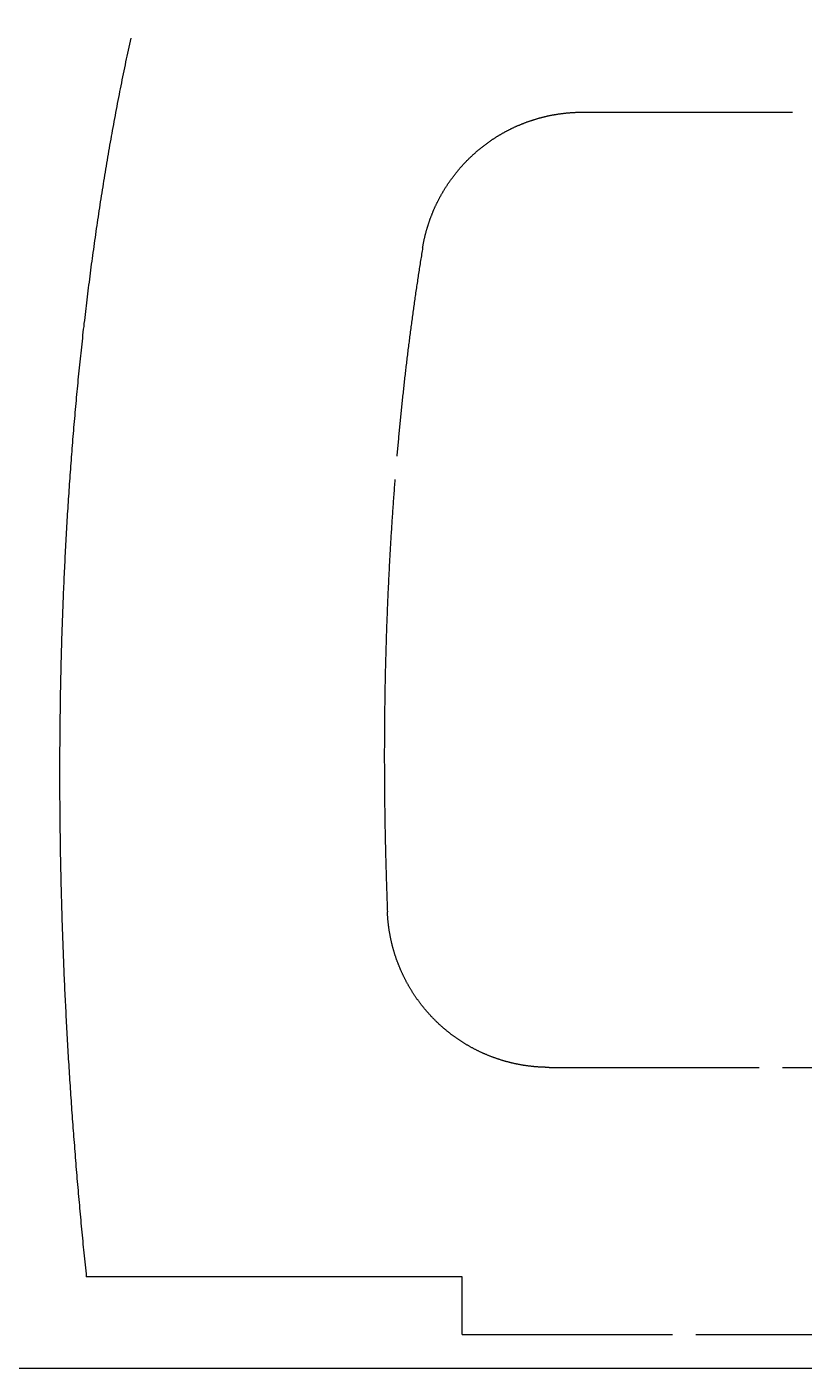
# Model space of a CAD drawing. Extents: x -537 to 363, y 432 to 791.
# Drawn here: x -488.6 to -455.3, y 432.1 to 489.5 of the extents above; entities that cross this region are included whole.
import ezdxf

# ---------------------------------------------------------------- set-up
doc = ezdxf.new("R2010")
doc.units = 0
doc.layers.get('0').update_dxf_attribs({"linetype": 'CONTINUOUS'})
doc.layers.add('90X10', color=1, linetype='CONTINUOUS')

msp = doc.modelspace()

# ---------------------------------------------------------------- linework, layer by layer
for p, q in [((-464.784, 485.89), (-455.784, 485.89)), ((-466.207, 444.971), (-457.207, 444.971)), ((-456.207, 444.971), (-418.924, 444.971)), ((-469.932, 436.002), (-486.043, 436.002)), ((-469.932, 433.526), (-469.932, 436.002)), ((-469.932, 433.526), (-460.932, 433.526)), ((-459.932, 433.526), (-415.198, 433.526))]:
    msp.add_line(p, q)
for points in [[(-484.141, 489.059, 0), (-484.168, 488.933, 0), (-484.196, 488.806, 0), (-484.224, 488.679, 0), (-484.251, 488.552, 0), (-484.278, 488.425, 0), (-484.305, 488.297, 0), (-484.332, 488.17, 0), (-484.358, 488.043, 0), (-484.385, 487.916, 0), (-484.411, 487.789, 0), (-484.437, 487.661, 0), (-484.463, 487.534, 0), (-484.489, 487.407, 0), (-484.515, 487.28, 0), (-484.54, 487.152, 0), (-484.566, 487.025, 0), (-484.591, 486.897, 0), (-484.616, 486.77, 0), (-484.641, 486.643, 0), (-484.666, 486.515, 0), (-484.691, 486.388, 0), (-484.715, 486.26, 0), (-484.74, 486.133, 0), (-484.764, 486.005, 0), (-484.788, 485.877, 0), (-484.812, 485.75, 0), (-484.836, 485.622, 0), (-484.859, 485.495, 0), (-484.883, 485.367, 0), (-484.906, 485.239, 0), (-484.929, 485.112, 0), (-484.952, 484.984, 0), (-484.975, 484.857, 0), (-484.998, 484.729, 0), (-485.02, 484.601, 0), (-485.043, 484.474, 0), (-485.065, 484.346, 0), (-485.087, 484.218, 0), (-485.109, 484.091, 0), (-485.131, 483.963, 0), (-485.153, 483.835, 0), (-485.175, 483.708, 0), (-485.196, 483.58, 0), (-485.218, 483.452, 0), (-485.239, 483.325, 0), (-485.26, 483.197, 0), (-485.281, 483.069, 0), (-485.301, 482.942, 0), (-485.322, 482.814, 0), (-485.342, 482.686, 0), (-485.363, 482.559, 0), (-485.383, 482.431, 0), (-485.403, 482.304, 0), (-485.423, 482.176, 0), (-485.443, 482.049, 0), (-485.463, 481.921, 0), (-485.482, 481.793, 0), (-485.501, 481.666, 0), (-485.521, 481.538, 0), (-485.54, 481.411, 0), (-485.559, 481.284, 0), (-485.578, 481.156, 0), (-485.596, 481.029, 0), (-485.615, 480.901, 0), (-485.633, 480.774, 0), (-485.652, 480.647, 0), (-485.67, 480.519, 0), (-485.688, 480.392, 0), (-485.706, 480.265, 0), (-485.724, 480.137, 0), (-485.741, 480.01, 0), (-485.759, 479.883, 0), (-485.776, 479.756, 0), (-485.794, 479.629, 0), (-485.811, 479.502, 0), (-485.828, 479.375, 0), (-485.845, 479.248, 0), (-485.861, 479.121, 0), (-485.878, 478.994, 0), (-485.895, 478.867, 0), (-485.911, 478.74, 0), (-485.927, 478.613, 0), (-485.943, 478.487, 0), (-485.959, 478.36, 0), (-485.975, 478.233, 0), (-485.991, 478.106, 0), (-486.007, 477.98, 0), (-486.022, 477.853, 0), (-486.038, 477.727, 0), (-486.053, 477.6, 0), (-486.068, 477.474, 0), (-486.083, 477.348, 0), (-486.098, 477.221, 0), (-486.113, 477.095, 0), (-486.127, 476.968, 0), (-486.142, 476.841, 0), (-486.156, 476.715, 0), (-486.171, 476.588, 0), (-486.185, 476.461, 0), (-486.199, 476.335, 0), (-486.213, 476.208, 0), (-486.227, 476.081, 0), (-486.241, 475.954, 0), (-486.255, 475.827, 0), (-486.268, 475.7, 0), (-486.282, 475.573, 0), (-486.295, 475.446, 0), (-486.309, 475.319, 0), (-486.322, 475.192, 0), (-486.335, 475.065, 0), (-486.348, 474.937, 0), (-486.361, 474.81, 0), (-486.373, 474.683, 0), (-486.386, 474.555, 0), (-486.399, 474.428, 0), (-486.411, 474.301, 0), (-486.423, 474.173, 0), (-486.436, 474.046, 0), (-486.448, 473.918, 0), (-486.46, 473.791, 0), (-486.472, 473.663, 0), (-486.484, 473.535, 0), (-486.495, 473.408, 0), (-486.507, 473.28, 0), (-486.518, 473.152, 0), (-486.53, 473.025, 0), (-486.541, 472.897, 0), (-486.552, 472.769, 0), (-486.563, 472.641, 0), (-486.574, 472.513, 0), (-486.585, 472.385, 0), (-486.596, 472.257, 0), (-486.607, 472.129, 0), (-486.617, 472.001, 0), (-486.628, 471.873, 0), (-486.638, 471.745, 0), (-486.648, 471.617, 0), (-486.658, 471.489, 0), (-486.668, 471.361, 0), (-486.678, 471.233, 0), (-486.688, 471.105, 0), (-486.698, 470.977, 0), (-486.708, 470.848, 0), (-486.717, 470.72, 0), (-486.726, 470.592, 0), (-486.736, 470.464, 0), (-486.745, 470.335, 0), (-486.754, 470.207, 0), (-486.763, 470.079, 0), (-486.772, 469.95, 0), (-486.781, 469.822, 0), (-486.79, 469.694, 0), (-486.798, 469.565, 0), (-486.807, 469.437, 0), (-486.815, 469.308, 0), (-486.824, 469.18, 0), (-486.832, 469.051, 0), (-486.84, 468.923, 0), (-486.848, 468.794, 0), (-486.856, 468.666, 0), (-486.864, 468.537, 0), (-486.872, 468.409, 0), (-486.879, 468.28, 0), (-486.887, 468.152, 0), (-486.894, 468.023, 0), (-486.902, 467.894, 0), (-486.909, 467.766, 0), (-486.916, 467.637, 0), (-486.923, 467.509, 0), (-486.93, 467.38, 0), (-486.937, 467.251, 0), (-486.944, 467.123, 0), (-486.95, 466.994, 0), (-486.957, 466.865, 0), (-486.963, 466.737, 0), (-486.97, 466.608, 0), (-486.976, 466.479, 0), (-486.982, 466.351, 0), (-486.988, 466.222, 0), (-486.994, 466.093, 0), (-487, 465.965, 0), (-487.006, 465.836, 0), (-487.012, 465.707, 0), (-487.017, 465.578, 0), (-487.023, 465.45, 0), (-487.028, 465.321, 0), (-487.034, 465.192, 0), (-487.039, 465.064, 0), (-487.044, 464.935, 0), (-487.049, 464.806, 0), (-487.054, 464.678, 0), (-487.059, 464.549, 0), (-487.064, 464.42, 0), (-487.068, 464.291, 0), (-487.073, 464.163, 0), (-487.077, 464.034, 0), (-487.082, 463.905, 0), (-487.086, 463.777, 0), (-487.09, 463.648, 0), (-487.095, 463.519, 0), (-487.099, 463.391, 0), (-487.103, 463.262, 0), (-487.106, 463.133, 0), (-487.11, 463.005, 0), (-487.114, 462.876, 0), (-487.117, 462.748, 0), (-487.121, 462.619, 0), (-487.124, 462.49, 0), (-487.128, 462.362, 0), (-487.131, 462.233, 0), (-487.134, 462.105, 0), (-487.137, 461.976, 0), (-487.14, 461.848, 0), (-487.143, 461.719, 0), (-487.145, 461.59, 0), (-487.148, 461.462, 0), (-487.151, 461.334, 0), (-487.153, 461.205, 0), (-487.156, 461.077, 0), (-487.158, 460.948, 0), (-487.16, 460.82, 0), (-487.162, 460.691, 0), (-487.164, 460.563, 0), (-487.166, 460.435, 0), (-487.168, 460.306, 0), (-487.17, 460.178, 0), (-487.172, 460.05, 0), (-487.173, 459.921, 0), (-487.175, 459.793, 0), (-487.176, 459.665, 0), (-487.178, 459.537, 0), (-487.179, 459.408, 0), (-487.18, 459.28, 0), (-487.181, 459.152, 0), (-487.182, 459.024, 0), (-487.183, 458.896, 0), (-487.184, 458.768, 0), (-487.185, 458.64, 0), (-487.185, 458.512, 0), (-487.186, 458.384, 0), (-487.186, 458.256, 0), (-487.187, 458.128, 0), (-487.187, 458, 0), (-487.187, 457.872, 0), (-487.188, 457.744, 0), (-487.188, 457.616, 0), (-487.188, 457.489, 0), (-487.188, 457.361, 0), (-487.187, 457.233, 0), (-487.187, 457.105, 0), (-487.187, 456.978, 0), (-487.186, 456.85, 0), (-487.186, 456.722, 0), (-487.185, 456.595, 0), (-487.185, 456.467, 0), (-487.184, 456.34, 0), (-487.183, 456.212, 0), (-487.182, 456.085, 0), (-487.181, 455.958, 0), (-487.18, 455.83, 0), (-487.179, 455.703, 0), (-487.177, 455.575, 0), (-487.176, 455.448, 0), (-487.175, 455.32, 0), (-487.173, 455.193, 0), (-487.172, 455.065, 0), (-487.17, 454.938, 0), (-487.168, 454.81, 0), (-487.166, 454.682, 0), (-487.164, 454.555, 0), (-487.162, 454.427, 0), (-487.16, 454.299, 0), (-487.158, 454.172, 0), (-487.156, 454.044, 0), (-487.154, 453.916, 0), (-487.151, 453.789, 0), (-487.149, 453.661, 0), (-487.146, 453.533, 0), (-487.143, 453.405, 0), (-487.141, 453.278, 0), (-487.138, 453.15, 0), (-487.135, 453.022, 0), (-487.132, 452.894, 0), (-487.129, 452.766, 0), (-487.126, 452.638, 0), (-487.123, 452.51, 0), (-487.119, 452.383, 0), (-487.116, 452.255, 0), (-487.112, 452.127, 0), (-487.109, 451.999, 0), (-487.105, 451.871, 0), (-487.101, 451.743, 0), (-487.098, 451.615, 0), (-487.094, 451.487, 0), (-487.09, 451.359, 0), (-487.086, 451.231, 0), (-487.082, 451.103, 0), (-487.078, 450.975, 0), (-487.073, 450.847, 0), (-487.069, 450.719, 0), (-487.064, 450.591, 0), (-487.06, 450.462, 0), (-487.055, 450.334, 0), (-487.051, 450.206, 0), (-487.046, 450.078, 0), (-487.041, 449.95, 0), (-487.036, 449.822, 0), (-487.031, 449.694, 0), (-487.026, 449.566, 0), (-487.021, 449.438, 0), (-487.016, 449.309, 0), (-487.01, 449.181, 0), (-487.005, 449.053, 0), (-486.999, 448.925, 0), (-486.994, 448.797, 0), (-486.988, 448.669, 0), (-486.983, 448.54, 0), (-486.977, 448.412, 0), (-486.971, 448.284, 0), (-486.965, 448.156, 0), (-486.959, 448.028, 0), (-486.953, 447.899, 0), (-486.947, 447.771, 0), (-486.94, 447.643, 0), (-486.934, 447.515, 0), (-486.927, 447.387, 0), (-486.921, 447.258, 0), (-486.914, 447.13, 0), (-486.908, 447.002, 0), (-486.901, 446.874, 0), (-486.894, 446.745, 0), (-486.887, 446.617, 0), (-486.88, 446.489, 0), (-486.873, 446.361, 0), (-486.866, 446.233, 0), (-486.859, 446.104, 0), (-486.851, 445.976, 0), (-486.844, 445.848, 0), (-486.837, 445.72, 0), (-486.829, 445.591, 0), (-486.821, 445.463, 0), (-486.814, 445.335, 0), (-486.806, 445.207, 0), (-486.798, 445.079, 0), (-486.79, 444.95, 0), (-486.782, 444.822, 0), (-486.774, 444.694, 0), (-486.766, 444.566, 0), (-486.758, 444.438, 0), (-486.749, 444.309, 0), (-486.741, 444.181, 0), (-486.732, 444.053, 0), (-486.724, 443.925, 0), (-486.715, 443.797, 0), (-486.706, 443.669, 0), (-486.698, 443.54, 0), (-486.689, 443.412, 0), (-486.68, 443.284, 0), (-486.671, 443.156, 0), (-486.662, 443.028, 0), (-486.653, 442.9, 0), (-486.643, 442.772, 0), (-486.634, 442.644, 0), (-486.625, 442.515, 0), (-486.615, 442.387, 0), (-486.605, 442.259, 0), (-486.596, 442.131, 0), (-486.586, 442.003, 0), (-486.576, 441.875, 0), (-486.566, 441.747, 0), (-486.556, 441.619, 0), (-486.546, 441.491, 0), (-486.536, 441.363, 0), (-486.526, 441.235, 0), (-486.516, 441.107, 0), (-486.506, 440.979, 0), (-486.495, 440.851, 0), (-486.485, 440.723, 0), (-486.474, 440.595, 0), (-486.463, 440.468, 0), (-486.453, 440.34, 0), (-486.442, 440.212, 0), (-486.431, 440.084, 0), (-486.42, 439.956, 0), (-486.409, 439.828, 0), (-486.398, 439.7, 0), (-486.387, 439.573, 0), (-486.375, 439.445, 0), (-486.364, 439.317, 0), (-486.353, 439.189, 0), (-486.341, 439.062, 0), (-486.33, 438.934, 0), (-486.318, 438.806, 0), (-486.306, 438.678, 0), (-486.295, 438.551, 0), (-486.283, 438.423, 0), (-486.271, 438.295, 0), (-486.259, 438.168, 0), (-486.247, 438.04, 0), (-486.234, 437.913, 0), (-486.222, 437.785, 0), (-486.21, 437.658, 0), (-486.198, 437.53, 0), (-486.185, 437.403, 0), (-486.172, 437.275, 0), (-486.16, 437.148, 0), (-486.147, 437.02, 0), (-486.134, 436.893, 0), (-486.122, 436.765, 0), (-486.109, 436.638, 0), (-486.096, 436.511, 0), (-486.083, 436.383, 0), (-486.069, 436.256, 0), (-486.056, 436.129, 0), (-486.043, 436.002, 0)], [(-471.632, 480.081, 0), (-471.628, 480.104, 0), (-471.624, 480.127, 0), (-471.62, 480.151, 0), (-471.616, 480.174, 0), (-471.611, 480.197, 0), (-471.607, 480.22, 0), (-471.603, 480.243, 0), (-471.598, 480.267, 0), (-471.594, 480.29, 0), (-471.589, 480.313, 0), (-471.585, 480.336, 0), (-471.58, 480.359, 0), (-471.575, 480.382, 0), (-471.57, 480.405, 0), (-471.565, 480.428, 0), (-471.56, 480.451, 0), (-471.555, 480.474, 0), (-471.55, 480.497, 0), (-471.544, 480.52, 0), (-471.539, 480.543, 0), (-471.534, 480.566, 0), (-471.528, 480.589, 0), (-471.523, 480.611, 0), (-471.517, 480.634, 0), (-471.511, 480.657, 0), (-471.505, 480.68, 0), (-471.499, 480.703, 0), (-471.493, 480.725, 0), (-471.487, 480.748, 0), (-471.481, 480.771, 0), (-471.475, 480.793, 0), (-471.469, 480.816, 0), (-471.462, 480.839, 0), (-471.456, 480.861, 0), (-471.45, 480.884, 0), (-471.443, 480.906, 0), (-471.436, 480.929, 0), (-471.43, 480.951, 0), (-471.423, 480.974, 0), (-471.416, 480.996, 0), (-471.409, 481.019, 0), (-471.402, 481.041, 0), (-471.395, 481.064, 0), (-471.388, 481.086, 0), (-471.38, 481.108, 0), (-471.373, 481.131, 0), (-471.365, 481.153, 0), (-471.358, 481.175, 0), (-471.35, 481.197, 0), (-471.343, 481.22, 0), (-471.335, 481.242, 0), (-471.327, 481.264, 0), (-471.319, 481.286, 0), (-471.311, 481.308, 0), (-471.303, 481.33, 0), (-471.295, 481.352, 0), (-471.287, 481.374, 0), (-471.279, 481.396, 0), (-471.271, 481.418, 0), (-471.262, 481.44, 0), (-471.254, 481.462, 0), (-471.245, 481.484, 0), (-471.237, 481.506, 0), (-471.228, 481.528, 0), (-471.219, 481.549, 0), (-471.21, 481.571, 0), (-471.201, 481.593, 0), (-471.192, 481.615, 0), (-471.183, 481.636, 0), (-471.174, 481.658, 0), (-471.165, 481.68, 0), (-471.156, 481.701, 0), (-471.146, 481.723, 0), (-471.137, 481.744, 0), (-471.128, 481.766, 0), (-471.118, 481.787, 0), (-471.108, 481.809, 0), (-471.099, 481.83, 0), (-471.089, 481.851, 0), (-471.079, 481.873, 0), (-471.069, 481.894, 0), (-471.059, 481.915, 0), (-471.049, 481.937, 0), (-471.039, 481.958, 0), (-471.029, 481.979, 0), (-471.018, 482, 0), (-471.008, 482.021, 0), (-470.997, 482.042, 0), (-470.987, 482.063, 0), (-470.976, 482.084, 0), (-470.966, 482.105, 0), (-470.955, 482.126, 0), (-470.944, 482.147, 0), (-470.933, 482.168, 0), (-470.922, 482.189, 0), (-470.911, 482.21, 0), (-470.9, 482.23, 0), (-470.889, 482.251, 0), (-470.878, 482.272, 0), (-470.867, 482.292, 0), (-470.855, 482.313, 0), (-470.844, 482.334, 0), (-470.832, 482.354, 0), (-470.821, 482.375, 0), (-470.809, 482.395, 0), (-470.797, 482.415, 0), (-470.785, 482.436, 0), (-470.774, 482.456, 0), (-470.762, 482.477, 0), (-470.75, 482.497, 0), (-470.738, 482.517, 0), (-470.725, 482.537, 0), (-470.713, 482.557, 0), (-470.701, 482.578, 0), (-470.689, 482.598, 0), (-470.676, 482.618, 0), (-470.664, 482.638, 0), (-470.651, 482.658, 0), (-470.638, 482.678, 0), (-470.626, 482.697, 0), (-470.613, 482.717, 0), (-470.6, 482.737, 0), (-470.587, 482.757, 0), (-470.574, 482.776, 0), (-470.561, 482.796, 0), (-470.548, 482.816, 0), (-470.535, 482.835, 0), (-470.522, 482.855, 0), (-470.508, 482.874, 0), (-470.495, 482.894, 0), (-470.482, 482.913, 0), (-470.468, 482.932, 0), (-470.455, 482.951, 0), (-470.441, 482.971, 0), (-470.427, 482.99, 0), (-470.414, 483.009, 0), (-470.4, 483.028, 0), (-470.386, 483.047, 0), (-470.372, 483.066, 0), (-470.358, 483.085, 0), (-470.344, 483.104, 0), (-470.33, 483.123, 0), (-470.316, 483.141, 0), (-470.302, 483.16, 0), (-470.287, 483.179, 0), (-470.273, 483.197, 0), (-470.259, 483.216, 0), (-470.244, 483.234, 0), (-470.23, 483.253, 0), (-470.215, 483.271, 0), (-470.2, 483.29, 0), (-470.186, 483.308, 0), (-470.171, 483.326, 0), (-470.156, 483.344, 0), (-470.141, 483.363, 0), (-470.126, 483.381, 0), (-470.111, 483.399, 0), (-470.096, 483.417, 0), (-470.081, 483.435, 0), (-470.066, 483.453, 0), (-470.05, 483.47, 0), (-470.035, 483.488, 0), (-470.02, 483.506, 0), (-470.004, 483.524, 0), (-469.989, 483.541, 0), (-469.973, 483.559, 0), (-469.957, 483.576, 0), (-469.942, 483.594, 0), (-469.926, 483.611, 0), (-469.91, 483.629, 0), (-469.894, 483.646, 0), (-469.878, 483.663, 0), (-469.862, 483.681, 0), (-469.846, 483.698, 0), (-469.83, 483.715, 0), (-469.814, 483.732, 0), (-469.798, 483.749, 0), (-469.782, 483.766, 0), (-469.765, 483.783, 0), (-469.749, 483.799, 0), (-469.733, 483.816, 0), (-469.716, 483.833, 0), (-469.7, 483.85, 0), (-469.683, 483.866, 0), (-469.666, 483.883, 0), (-469.65, 483.899, 0), (-469.633, 483.916, 0), (-469.616, 483.932, 0), (-469.599, 483.948, 0), (-469.582, 483.965, 0), (-469.565, 483.981, 0), (-469.548, 483.997, 0), (-469.531, 484.013, 0), (-469.514, 484.029, 0), (-469.497, 484.045, 0), (-469.479, 484.061, 0), (-469.462, 484.077, 0), (-469.445, 484.093, 0), (-469.427, 484.109, 0), (-469.41, 484.124, 0), (-469.392, 484.14, 0), (-469.374, 484.155, 0), (-469.357, 484.171, 0), (-469.339, 484.186, 0), (-469.321, 484.202, 0), (-469.303, 484.217, 0), (-469.286, 484.232, 0), (-469.268, 484.248, 0), (-469.25, 484.263, 0), (-469.232, 484.278, 0), (-469.214, 484.293, 0), (-469.195, 484.308, 0), (-469.177, 484.323, 0), (-469.159, 484.338, 0), (-469.141, 484.353, 0), (-469.122, 484.367, 0), (-469.104, 484.382, 0), (-469.085, 484.397, 0), (-469.067, 484.411, 0), (-469.048, 484.426, 0), (-469.03, 484.44, 0), (-469.011, 484.455, 0), (-468.992, 484.469, 0), (-468.974, 484.483, 0), (-468.955, 484.497, 0), (-468.936, 484.512, 0), (-468.917, 484.526, 0), (-468.898, 484.54, 0), (-468.879, 484.554, 0), (-468.86, 484.567, 0), (-468.841, 484.581, 0), (-468.822, 484.595, 0), (-468.802, 484.609, 0), (-468.783, 484.622, 0), (-468.764, 484.636, 0), (-468.745, 484.649, 0), (-468.725, 484.663, 0), (-468.706, 484.676, 0), (-468.686, 484.689, 0), (-468.667, 484.703, 0), (-468.647, 484.716, 0), (-468.628, 484.729, 0), (-468.608, 484.742, 0), (-468.588, 484.755, 0), (-468.569, 484.768, 0), (-468.549, 484.781, 0), (-468.529, 484.793, 0), (-468.509, 484.806, 0), (-468.489, 484.819, 0), (-468.469, 484.831, 0), (-468.449, 484.844, 0), (-468.429, 484.856, 0), (-468.409, 484.868, 0), (-468.389, 484.881, 0), (-468.369, 484.893, 0), (-468.349, 484.905, 0), (-468.329, 484.917, 0), (-468.308, 484.929, 0), (-468.288, 484.941, 0), (-468.268, 484.953, 0), (-468.247, 484.964, 0), (-468.227, 484.976, 0), (-468.207, 484.988, 0), (-468.186, 484.999, 0), (-468.166, 485.011, 0), (-468.145, 485.022, 0), (-468.124, 485.034, 0), (-468.104, 485.045, 0), (-468.083, 485.056, 0), (-468.062, 485.067, 0), (-468.042, 485.078, 0), (-468.021, 485.089, 0), (-468, 485.1, 0), (-467.979, 485.111, 0), (-467.958, 485.122, 0), (-467.937, 485.133, 0), (-467.916, 485.143, 0), (-467.895, 485.154, 0), (-467.874, 485.164, 0), (-467.853, 485.175, 0), (-467.832, 485.185, 0), (-467.811, 485.195, 0), (-467.79, 485.206, 0), (-467.768, 485.216, 0), (-467.747, 485.226, 0), (-467.726, 485.236, 0), (-467.705, 485.246, 0), (-467.683, 485.256, 0), (-467.662, 485.266, 0), (-467.64, 485.275, 0), (-467.619, 485.285, 0), (-467.597, 485.294, 0), (-467.576, 485.304, 0), (-467.554, 485.313, 0), (-467.533, 485.323, 0), (-467.511, 485.332, 0), (-467.489, 485.341, 0), (-467.468, 485.35, 0), (-467.446, 485.359, 0), (-467.424, 485.368, 0), (-467.403, 485.377, 0), (-467.381, 485.386, 0), (-467.359, 485.395, 0), (-467.337, 485.404, 0), (-467.315, 485.412, 0), (-467.293, 485.421, 0), (-467.271, 485.429, 0), (-467.249, 485.438, 0), (-467.227, 485.446, 0), (-467.205, 485.454, 0), (-467.183, 485.462, 0), (-467.161, 485.471, 0), (-467.139, 485.479, 0), (-467.116, 485.487, 0), (-467.094, 485.494, 0), (-467.072, 485.502, 0), (-467.05, 485.51, 0), (-467.027, 485.518, 0), (-467.005, 485.525, 0), (-466.983, 485.533, 0), (-466.96, 485.54, 0), (-466.938, 485.548, 0), (-466.916, 485.555, 0), (-466.893, 485.562, 0), (-466.871, 485.569, 0), (-466.848, 485.576, 0), (-466.826, 485.583, 0), (-466.803, 485.59, 0), (-466.78, 485.597, 0), (-466.758, 485.604, 0), (-466.735, 485.61, 0), (-466.713, 485.617, 0), (-466.69, 485.623, 0), (-466.667, 485.63, 0), (-466.645, 485.636, 0), (-466.622, 485.642, 0), (-466.599, 485.649, 0), (-466.576, 485.655, 0), (-466.554, 485.661, 0), (-466.531, 485.667, 0), (-466.508, 485.673, 0), (-466.485, 485.679, 0), (-466.462, 485.684, 0), (-466.44, 485.69, 0), (-466.417, 485.695, 0), (-466.394, 485.701, 0), (-466.371, 485.706, 0), (-466.348, 485.712, 0), (-466.325, 485.717, 0), (-466.302, 485.722, 0), (-466.279, 485.727, 0), (-466.256, 485.732, 0), (-466.233, 485.737, 0), (-466.21, 485.742, 0), (-466.187, 485.747, 0), (-466.164, 485.752, 0), (-466.141, 485.756, 0), (-466.118, 485.761, 0), (-466.095, 485.765, 0), (-466.072, 485.77, 0), (-466.049, 485.774, 0), (-466.025, 485.778, 0), (-466.002, 485.782, 0), (-465.979, 485.787, 0), (-465.956, 485.791, 0), (-465.933, 485.795, 0), (-465.91, 485.798, 0), (-465.886, 485.802, 0), (-465.863, 485.806, 0), (-465.84, 485.809, 0), (-465.817, 485.813, 0), (-465.793, 485.816, 0), (-465.77, 485.82, 0), (-465.747, 485.823, 0), (-465.723, 485.826, 0), (-465.7, 485.829, 0), (-465.677, 485.833, 0), (-465.653, 485.836, 0), (-465.63, 485.838, 0), (-465.607, 485.841, 0), (-465.583, 485.844, 0), (-465.56, 485.847, 0), (-465.537, 485.849, 0), (-465.513, 485.852, 0), (-465.49, 485.854, 0), (-465.466, 485.857, 0), (-465.443, 485.859, 0), (-465.42, 485.861, 0), (-465.396, 485.863, 0), (-465.373, 485.865, 0), (-465.349, 485.867, 0), (-465.326, 485.869, 0), (-465.302, 485.871, 0), (-465.279, 485.873, 0), (-465.255, 485.874, 0), (-465.232, 485.876, 0), (-465.208, 485.877, 0), (-465.185, 485.879, 0), (-465.161, 485.88, 0), (-465.138, 485.881, 0), (-465.114, 485.882, 0), (-465.091, 485.883, 0), (-465.067, 485.884, 0), (-465.044, 485.885, 0), (-465.02, 485.886, 0), (-464.997, 485.887, 0), (-464.973, 485.888, 0), (-464.949, 485.888, 0), (-464.926, 485.889, 0), (-464.902, 485.889, 0), (-464.879, 485.89, 0), (-464.855, 485.89, 0), (-464.832, 485.89, 0), (-464.808, 485.89, 0), (-464.784, 485.89, 0)], [(-471.632, 480.081, 0), (-471.643, 480.013, 0), (-471.654, 479.944, 0), (-471.665, 479.876, 0), (-471.676, 479.807, 0), (-471.687, 479.739, 0), (-471.699, 479.67, 0), (-471.71, 479.602, 0), (-471.721, 479.533, 0), (-471.731, 479.464, 0), (-471.742, 479.396, 0), (-471.753, 479.327, 0), (-471.764, 479.258, 0), (-471.775, 479.19, 0), (-471.785, 479.121, 0), (-471.796, 479.052, 0), (-471.807, 478.983, 0), (-471.817, 478.914, 0), (-471.828, 478.845, 0), (-471.838, 478.776, 0), (-471.849, 478.707, 0), (-471.859, 478.638, 0), (-471.87, 478.569, 0), (-471.88, 478.5, 0), (-471.89, 478.431, 0), (-471.901, 478.361, 0), (-471.911, 478.292, 0), (-471.921, 478.223, 0), (-471.931, 478.154, 0), (-471.941, 478.084, 0), (-471.951, 478.015, 0), (-471.961, 477.945, 0), (-471.971, 477.876, 0), (-471.981, 477.806, 0), (-471.991, 477.737, 0), (-472.001, 477.667, 0), (-472.011, 477.598, 0), (-472.021, 477.528, 0), (-472.03, 477.459, 0), (-472.04, 477.389, 0), (-472.05, 477.319, 0), (-472.059, 477.249, 0), (-472.069, 477.18, 0), (-472.078, 477.11, 0), (-472.088, 477.04, 0), (-472.097, 476.97, 0), (-472.107, 476.9, 0), (-472.116, 476.83, 0), (-472.125, 476.76, 0), (-472.135, 476.69, 0), (-472.144, 476.62, 0), (-472.153, 476.55, 0), (-472.162, 476.48, 0), (-472.171, 476.41, 0), (-472.181, 476.34, 0), (-472.19, 476.27, 0), (-472.199, 476.2, 0), (-472.208, 476.129, 0), (-472.216, 476.059, 0), (-472.225, 475.989, 0), (-472.234, 475.919, 0), (-472.243, 475.848, 0), (-472.252, 475.778, 0), (-472.26, 475.708, 0), (-472.269, 475.637, 0), (-472.278, 475.567, 0), (-472.286, 475.496, 0), (-472.295, 475.426, 0), (-472.304, 475.355, 0), (-472.312, 475.285, 0), (-472.32, 475.214, 0), (-472.329, 475.143, 0), (-472.337, 475.073, 0), (-472.346, 475.002, 0), (-472.354, 474.931, 0), (-472.362, 474.861, 0), (-472.37, 474.79, 0), (-472.378, 474.719, 0), (-472.387, 474.648, 0), (-472.395, 474.577, 0), (-472.403, 474.507, 0), (-472.411, 474.436, 0), (-472.419, 474.365, 0), (-472.427, 474.294, 0), (-472.435, 474.223, 0), (-472.442, 474.152, 0), (-472.45, 474.081, 0), (-472.458, 474.01, 0), (-472.466, 473.939, 0), (-472.473, 473.868, 0), (-472.481, 473.797, 0), (-472.489, 473.726, 0), (-472.496, 473.655, 0), (-472.504, 473.583, 0), (-472.511, 473.512, 0), (-472.519, 473.441, 0), (-472.526, 473.37, 0), (-472.534, 473.298, 0), (-472.541, 473.227, 0), (-472.548, 473.156, 0), (-472.556, 473.085, 0), (-472.563, 473.013, 0), (-472.57, 472.942, 0), (-472.577, 472.871, 0), (-472.584, 472.799, 0), (-472.591, 472.728, 0), (-472.598, 472.656, 0), (-472.605, 472.585, 0), (-472.612, 472.513, 0), (-472.619, 472.442, 0), (-472.626, 472.37, 0), (-472.633, 472.299, 0), (-472.64, 472.227, 0), (-472.647, 472.156, 0), (-472.653, 472.084, 0), (-472.66, 472.012, 0), (-472.667, 471.941, 0), (-472.673, 471.869, 0), (-472.68, 471.797, 0), (-472.686, 471.726, 0), (-472.693, 471.654, 0), (-472.699, 471.582, 0), (-472.706, 471.51, 0), (-472.712, 471.439, 0), (-472.718, 471.367, 0), (-472.725, 471.295, 0), (-472.731, 471.223, 0), (-472.737, 471.151, 0)], [(-472.82, 470.155, 0), (-472.826, 470.072, 0), (-472.833, 469.99, 0), (-472.839, 469.907, 0), (-472.845, 469.824, 0), (-472.852, 469.742, 0), (-472.858, 469.659, 0), (-472.864, 469.577, 0), (-472.87, 469.494, 0), (-472.876, 469.411, 0), (-472.882, 469.329, 0), (-472.888, 469.246, 0), (-472.894, 469.163, 0), (-472.9, 469.08, 0), (-472.906, 468.998, 0), (-472.912, 468.915, 0), (-472.918, 468.832, 0), (-472.924, 468.749, 0), (-472.929, 468.666, 0), (-472.935, 468.584, 0), (-472.94, 468.501, 0), (-472.946, 468.418, 0), (-472.951, 468.335, 0), (-472.957, 468.252, 0), (-472.962, 468.169, 0), (-472.968, 468.086, 0), (-472.973, 468.003, 0), (-472.978, 467.92, 0), (-472.983, 467.837, 0), (-472.988, 467.754, 0), (-472.993, 467.671, 0), (-472.999, 467.588, 0), (-473.004, 467.505, 0), (-473.008, 467.422, 0), (-473.013, 467.339, 0), (-473.018, 467.256, 0), (-473.023, 467.173, 0), (-473.028, 467.09, 0), (-473.033, 467.007, 0), (-473.037, 466.924, 0), (-473.042, 466.841, 0), (-473.046, 466.758, 0), (-473.051, 466.675, 0), (-473.055, 466.591, 0), (-473.06, 466.508, 0), (-473.064, 466.425, 0), (-473.069, 466.342, 0), (-473.073, 466.259, 0), (-473.077, 466.176, 0), (-473.081, 466.092, 0), (-473.085, 466.009, 0), (-473.09, 465.926, 0), (-473.094, 465.843, 0), (-473.098, 465.76, 0), (-473.102, 465.676, 0), (-473.105, 465.593, 0), (-473.109, 465.51, 0), (-473.113, 465.427, 0), (-473.117, 465.343, 0), (-473.121, 465.26, 0), (-473.124, 465.177, 0), (-473.128, 465.094, 0), (-473.132, 465.01, 0), (-473.135, 464.927, 0), (-473.139, 464.844, 0), (-473.142, 464.761, 0), (-473.146, 464.677, 0), (-473.149, 464.594, 0), (-473.152, 464.511, 0), (-473.155, 464.428, 0), (-473.159, 464.344, 0), (-473.162, 464.261, 0), (-473.165, 464.178, 0), (-473.168, 464.094, 0), (-473.171, 464.011, 0), (-473.174, 463.928, 0), (-473.177, 463.845, 0), (-473.18, 463.761, 0), (-473.183, 463.678, 0), (-473.186, 463.595, 0), (-473.188, 463.511, 0), (-473.191, 463.428, 0), (-473.194, 463.345, 0), (-473.197, 463.262, 0), (-473.199, 463.178, 0), (-473.202, 463.095, 0), (-473.204, 463.012, 0), (-473.207, 462.928, 0), (-473.209, 462.845, 0), (-473.211, 462.762, 0), (-473.214, 462.678, 0), (-473.216, 462.595, 0), (-473.218, 462.512, 0), (-473.22, 462.429, 0), (-473.223, 462.345, 0), (-473.225, 462.262, 0), (-473.227, 462.179, 0), (-473.229, 462.096, 0), (-473.231, 462.012, 0), (-473.233, 461.929, 0), (-473.234, 461.846, 0), (-473.236, 461.763, 0), (-473.238, 461.679, 0), (-473.24, 461.596, 0), (-473.242, 461.513, 0), (-473.243, 461.43, 0), (-473.245, 461.347, 0), (-473.246, 461.263, 0), (-473.248, 461.18, 0), (-473.249, 461.097, 0), (-473.251, 461.014, 0), (-473.252, 460.931, 0), (-473.254, 460.847, 0), (-473.255, 460.764, 0), (-473.256, 460.681, 0), (-473.257, 460.598, 0), (-473.258, 460.515, 0), (-473.26, 460.432, 0), (-473.261, 460.349, 0), (-473.262, 460.266, 0), (-473.263, 460.183, 0), (-473.264, 460.099, 0), (-473.265, 460.016, 0), (-473.265, 459.933, 0), (-473.266, 459.85, 0), (-473.267, 459.767, 0), (-473.268, 459.684, 0), (-473.269, 459.601, 0), (-473.269, 459.518, 0), (-473.27, 459.435, 0), (-473.27, 459.352, 0), (-473.271, 459.269, 0), (-473.271, 459.186, 0), (-473.272, 459.103, 0), (-473.272, 459.021, 0), (-473.273, 458.938, 0), (-473.273, 458.855, 0), (-473.273, 458.772, 0), (-473.273, 458.689, 0), (-473.274, 458.606, 0), (-473.274, 458.523, 0), (-473.274, 458.441, 0), (-473.274, 458.358, 0), (-473.274, 458.275, 0), (-473.274, 458.192, 0), (-473.274, 458.109, 0), (-473.274, 458.027, 0), (-473.273, 457.944, 0), (-473.273, 457.861, 0), (-473.273, 457.779, 0), (-473.273, 457.696, 0), (-473.272, 457.613, 0), (-473.272, 457.531, 0), (-473.272, 457.448, 0), (-473.271, 457.365, 0), (-473.271, 457.283, 0), (-473.27, 457.2, 0), (-473.27, 457.118, 0), (-473.269, 457.035, 0), (-473.268, 456.953, 0), (-473.268, 456.87, 0), (-473.267, 456.788, 0), (-473.266, 456.705, 0), (-473.265, 456.623, 0), (-473.264, 456.54, 0), (-473.264, 456.458, 0), (-473.263, 456.375, 0), (-473.262, 456.292, 0), (-473.261, 456.21, 0), (-473.26, 456.127, 0), (-473.258, 456.044, 0), (-473.257, 455.962, 0), (-473.256, 455.879, 0), (-473.255, 455.796, 0), (-473.254, 455.714, 0), (-473.252, 455.631, 0), (-473.251, 455.548, 0), (-473.25, 455.465, 0), (-473.248, 455.382, 0), (-473.247, 455.299, 0), (-473.245, 455.217, 0), (-473.244, 455.134, 0), (-473.242, 455.051, 0), (-473.24, 454.968, 0), (-473.239, 454.885, 0), (-473.237, 454.802, 0), (-473.235, 454.719, 0), (-473.233, 454.636, 0), (-473.232, 454.553, 0), (-473.23, 454.47, 0), (-473.228, 454.387, 0), (-473.226, 454.304, 0), (-473.224, 454.221, 0), (-473.222, 454.138, 0), (-473.22, 454.055, 0), (-473.217, 453.972, 0), (-473.215, 453.888, 0), (-473.213, 453.805, 0), (-473.211, 453.722, 0), (-473.209, 453.639, 0), (-473.206, 453.556, 0), (-473.204, 453.472, 0), (-473.201, 453.389, 0), (-473.199, 453.306, 0), (-473.196, 453.223, 0), (-473.194, 453.139, 0), (-473.191, 453.056, 0), (-473.189, 452.973, 0), (-473.186, 452.889, 0), (-473.183, 452.806, 0), (-473.181, 452.723, 0), (-473.178, 452.639, 0), (-473.175, 452.556, 0), (-473.172, 452.473, 0), (-473.169, 452.389, 0), (-473.166, 452.306, 0), (-473.163, 452.222, 0), (-473.16, 452.139, 0), (-473.157, 452.055, 0), (-473.154, 451.972, 0), (-473.151, 451.888, 0), (-473.148, 451.805, 0), (-473.145, 451.721, 0), (-473.141, 451.638, 0)], [(-466.207, 444.971, 0), (-466.232, 444.971, 0), (-466.258, 444.971, 0), (-466.284, 444.971, 0), (-466.309, 444.971, 0), (-466.335, 444.972, 0), (-466.361, 444.972, 0), (-466.386, 444.973, 0), (-466.412, 444.974, 0), (-466.438, 444.975, 0), (-466.463, 444.975, 0), (-466.489, 444.976, 0), (-466.514, 444.978, 0), (-466.54, 444.979, 0), (-466.566, 444.98, 0), (-466.591, 444.981, 0), (-466.617, 444.983, 0), (-466.642, 444.984, 0), (-466.668, 444.986, 0), (-466.694, 444.988, 0), (-466.719, 444.99, 0), (-466.745, 444.992, 0), (-466.77, 444.994, 0), (-466.796, 444.996, 0), (-466.821, 444.998, 0), (-466.847, 445, 0), (-466.872, 445.003, 0), (-466.898, 445.005, 0), (-466.923, 445.008, 0), (-466.949, 445.011, 0), (-466.974, 445.013, 0), (-466.999, 445.016, 0), (-467.025, 445.019, 0), (-467.05, 445.022, 0), (-467.076, 445.025, 0), (-467.101, 445.029, 0), (-467.126, 445.032, 0), (-467.152, 445.035, 0), (-467.177, 445.039, 0), (-467.202, 445.043, 0), (-467.228, 445.046, 0), (-467.253, 445.05, 0), (-467.278, 445.054, 0), (-467.304, 445.058, 0), (-467.329, 445.062, 0), (-467.354, 445.066, 0), (-467.379, 445.071, 0), (-467.404, 445.075, 0), (-467.43, 445.079, 0), (-467.455, 445.084, 0), (-467.48, 445.089, 0), (-467.505, 445.093, 0), (-467.53, 445.098, 0), (-467.555, 445.103, 0), (-467.58, 445.108, 0), (-467.605, 445.113, 0), (-467.63, 445.118, 0), (-467.655, 445.124, 0), (-467.68, 445.129, 0), (-467.705, 445.134, 0), (-467.73, 445.14, 0), (-467.755, 445.146, 0), (-467.78, 445.151, 0), (-467.805, 445.157, 0), (-467.83, 445.163, 0), (-467.855, 445.169, 0), (-467.88, 445.175, 0), (-467.904, 445.182, 0), (-467.929, 445.188, 0), (-467.954, 445.194, 0), (-467.979, 445.201, 0), (-468.003, 445.207, 0), (-468.028, 445.214, 0), (-468.053, 445.221, 0), (-468.077, 445.228, 0), (-468.102, 445.235, 0), (-468.127, 445.242, 0), (-468.151, 445.249, 0), (-468.176, 445.256, 0), (-468.2, 445.263, 0), (-468.225, 445.271, 0), (-468.249, 445.278, 0), (-468.274, 445.286, 0), (-468.298, 445.293, 0), (-468.323, 445.301, 0), (-468.347, 445.309, 0), (-468.371, 445.317, 0), (-468.396, 445.325, 0), (-468.42, 445.333, 0), (-468.444, 445.341, 0), (-468.469, 445.35, 0), (-468.493, 445.358, 0), (-468.517, 445.367, 0), (-468.541, 445.375, 0), (-468.565, 445.384, 0), (-468.589, 445.393, 0), (-468.613, 445.401, 0), (-468.637, 445.41, 0), (-468.661, 445.419, 0), (-468.685, 445.428, 0), (-468.709, 445.438, 0), (-468.733, 445.447, 0), (-468.757, 445.456, 0), (-468.781, 445.466, 0), (-468.805, 445.475, 0), (-468.829, 445.485, 0), (-468.852, 445.495, 0), (-468.876, 445.505, 0), (-468.9, 445.515, 0), (-468.923, 445.525, 0), (-468.947, 445.535, 0), (-468.971, 445.545, 0), (-468.994, 445.555, 0), (-469.018, 445.566, 0), (-469.041, 445.576, 0), (-469.064, 445.586, 0), (-469.088, 445.597, 0), (-469.111, 445.608, 0), (-469.134, 445.619, 0), (-469.158, 445.629, 0), (-469.181, 445.64, 0), (-469.204, 445.651, 0), (-469.227, 445.662, 0), (-469.25, 445.674, 0), (-469.273, 445.685, 0), (-469.296, 445.696, 0), (-469.319, 445.708, 0), (-469.342, 445.719, 0), (-469.365, 445.731, 0), (-469.387, 445.743, 0), (-469.41, 445.754, 0), (-469.433, 445.766, 0), (-469.455, 445.778, 0), (-469.478, 445.79, 0), (-469.501, 445.802, 0), (-469.523, 445.814, 0), (-469.546, 445.827, 0), (-469.568, 445.839, 0), (-469.59, 445.852, 0), (-469.613, 445.864, 0), (-469.635, 445.877, 0), (-469.657, 445.889, 0), (-469.679, 445.902, 0), (-469.701, 445.915, 0), (-469.724, 445.928, 0), (-469.746, 445.941, 0), (-469.768, 445.954, 0), (-469.789, 445.967, 0), (-469.811, 445.98, 0), (-469.833, 445.994, 0), (-469.855, 446.007, 0), (-469.877, 446.021, 0), (-469.898, 446.034, 0), (-469.92, 446.048, 0), (-469.942, 446.061, 0), (-469.963, 446.075, 0), (-469.985, 446.089, 0), (-470.006, 446.103, 0), (-470.027, 446.117, 0), (-470.049, 446.131, 0), (-470.07, 446.145, 0), (-470.091, 446.16, 0), (-470.112, 446.174, 0), (-470.133, 446.188, 0), (-470.154, 446.203, 0), (-470.175, 446.218, 0), (-470.196, 446.232, 0), (-470.217, 446.247, 0), (-470.238, 446.262, 0), (-470.259, 446.277, 0), (-470.28, 446.292, 0), (-470.3, 446.307, 0), (-470.321, 446.322, 0), (-470.342, 446.337, 0), (-470.362, 446.352, 0), (-470.383, 446.368, 0), (-470.403, 446.383, 0), (-470.423, 446.399, 0), (-470.444, 446.414, 0), (-470.464, 446.43, 0), (-470.484, 446.446, 0), (-470.504, 446.461, 0), (-470.524, 446.477, 0), (-470.544, 446.493, 0), (-470.564, 446.509, 0), (-470.584, 446.525, 0), (-470.604, 446.542, 0), (-470.624, 446.558, 0), (-470.643, 446.574, 0), (-470.663, 446.591, 0), (-470.683, 446.607, 0), (-470.702, 446.624, 0), (-470.722, 446.64, 0), (-470.741, 446.657, 0), (-470.76, 446.674, 0), (-470.78, 446.691, 0), (-470.799, 446.707, 0), (-470.818, 446.724, 0), (-470.837, 446.742, 0), (-470.856, 446.759, 0), (-470.875, 446.776, 0), (-470.894, 446.793, 0), (-470.913, 446.811, 0), (-470.932, 446.828, 0), (-470.951, 446.845, 0), (-470.969, 446.863, 0), (-470.988, 446.881, 0), (-471.007, 446.898, 0), (-471.025, 446.916, 0), (-471.044, 446.934, 0), (-471.062, 446.952, 0), (-471.08, 446.97, 0), (-471.099, 446.988, 0), (-471.117, 447.006, 0), (-471.135, 447.024, 0), (-471.153, 447.043, 0), (-471.171, 447.061, 0), (-471.189, 447.079, 0), (-471.207, 447.098, 0), (-471.224, 447.116, 0), (-471.242, 447.135, 0), (-471.26, 447.154, 0), (-471.277, 447.172, 0), (-471.295, 447.191, 0), (-471.312, 447.21, 0), (-471.329, 447.229, 0), (-471.347, 447.248, 0), (-471.364, 447.267, 0), (-471.381, 447.286, 0), (-471.398, 447.305, 0), (-471.415, 447.324, 0), (-471.432, 447.343, 0), (-471.449, 447.363, 0), (-471.465, 447.382, 0), (-471.482, 447.402, 0), (-471.499, 447.421, 0), (-471.515, 447.441, 0), (-471.532, 447.46, 0), (-471.548, 447.48, 0), (-471.564, 447.5, 0), (-471.581, 447.519, 0), (-471.597, 447.539, 0), (-471.613, 447.559, 0), (-471.629, 447.579, 0), (-471.645, 447.599, 0), (-471.661, 447.619, 0), (-471.676, 447.639, 0), (-471.692, 447.66, 0), (-471.708, 447.68, 0), (-471.723, 447.7, 0), (-471.739, 447.72, 0), (-471.754, 447.741, 0), (-471.77, 447.761, 0), (-471.785, 447.782, 0), (-471.8, 447.802, 0), (-471.815, 447.823, 0), (-471.83, 447.844, 0), (-471.845, 447.865, 0), (-471.86, 447.885, 0), (-471.875, 447.906, 0), (-471.889, 447.927, 0), (-471.904, 447.948, 0), (-471.919, 447.969, 0), (-471.933, 447.99, 0), (-471.948, 448.011, 0), (-471.962, 448.032, 0), (-471.976, 448.054, 0), (-471.99, 448.075, 0), (-472.004, 448.096, 0), (-472.018, 448.118, 0), (-472.032, 448.139, 0), (-472.046, 448.161, 0), (-472.06, 448.182, 0), (-472.074, 448.204, 0), (-472.087, 448.225, 0), (-472.101, 448.247, 0), (-472.114, 448.269, 0), (-472.128, 448.291, 0), (-472.141, 448.312, 0), (-472.154, 448.334, 0), (-472.167, 448.356, 0), (-472.18, 448.378, 0), (-472.193, 448.4, 0), (-472.206, 448.422, 0), (-472.219, 448.445, 0), (-472.232, 448.467, 0), (-472.244, 448.489, 0), (-472.257, 448.511, 0), (-472.27, 448.534, 0), (-472.282, 448.556, 0), (-472.294, 448.578, 0), (-472.307, 448.601, 0), (-472.319, 448.623, 0), (-472.331, 448.646, 0), (-472.343, 448.669, 0), (-472.355, 448.691, 0), (-472.367, 448.714, 0), (-472.378, 448.737, 0), (-472.39, 448.76, 0), (-472.402, 448.782, 0), (-472.413, 448.805, 0), (-472.424, 448.828, 0), (-472.436, 448.851, 0), (-472.447, 448.874, 0), (-472.458, 448.897, 0), (-472.469, 448.92, 0), (-472.48, 448.944, 0), (-472.491, 448.967, 0), (-472.502, 448.99, 0), (-472.513, 449.013, 0), (-472.524, 449.037, 0), (-472.534, 449.06, 0), (-472.545, 449.083, 0), (-472.555, 449.107, 0), (-472.565, 449.13, 0), (-472.576, 449.154, 0), (-472.586, 449.178, 0), (-472.596, 449.201, 0), (-472.606, 449.225, 0), (-472.616, 449.249, 0), (-472.626, 449.272, 0), (-472.635, 449.296, 0), (-472.645, 449.32, 0), (-472.654, 449.344, 0), (-472.664, 449.368, 0), (-472.673, 449.391, 0), (-472.682, 449.415, 0), (-472.692, 449.439, 0), (-472.701, 449.463, 0), (-472.71, 449.487, 0), (-472.719, 449.511, 0), (-472.727, 449.535, 0), (-472.736, 449.559, 0), (-472.745, 449.584, 0), (-472.753, 449.608, 0), (-472.762, 449.632, 0), (-472.77, 449.656, 0), (-472.778, 449.68, 0), (-472.787, 449.705, 0), (-472.795, 449.729, 0), (-472.803, 449.753, 0), (-472.811, 449.778, 0), (-472.819, 449.802, 0), (-472.826, 449.826, 0), (-472.834, 449.851, 0), (-472.841, 449.875, 0), (-472.849, 449.9, 0), (-472.856, 449.924, 0), (-472.864, 449.949, 0), (-472.871, 449.974, 0), (-472.878, 449.998, 0), (-472.885, 450.023, 0), (-472.892, 450.047, 0), (-472.899, 450.072, 0), (-472.905, 450.097, 0), (-472.912, 450.121, 0), (-472.919, 450.146, 0), (-472.925, 450.171, 0), (-472.931, 450.196, 0), (-472.938, 450.22, 0), (-472.944, 450.245, 0), (-472.95, 450.27, 0), (-472.956, 450.295, 0), (-472.962, 450.32, 0), (-472.968, 450.345, 0), (-472.973, 450.37, 0), (-472.979, 450.395, 0), (-472.985, 450.42, 0), (-472.99, 450.445, 0), (-472.995, 450.47, 0), (-473.001, 450.495, 0), (-473.006, 450.52, 0), (-473.011, 450.545, 0), (-473.016, 450.57, 0), (-473.021, 450.595, 0), (-473.026, 450.62, 0), (-473.03, 450.645, 0), (-473.035, 450.671, 0), (-473.039, 450.696, 0), (-473.044, 450.721, 0), (-473.048, 450.746, 0), (-473.052, 450.771, 0), (-473.057, 450.797, 0), (-473.061, 450.822, 0), (-473.065, 450.847, 0), (-473.069, 450.873, 0), (-473.072, 450.898, 0), (-473.076, 450.923, 0), (-473.08, 450.949, 0), (-473.083, 450.974, 0), (-473.087, 450.999, 0), (-473.09, 451.025, 0), (-473.093, 451.05, 0), (-473.096, 451.075, 0), (-473.099, 451.101, 0), (-473.102, 451.126, 0), (-473.105, 451.152, 0), (-473.108, 451.177, 0), (-473.11, 451.203, 0), (-473.113, 451.228, 0), (-473.115, 451.254, 0), (-473.118, 451.279, 0), (-473.12, 451.305, 0), (-473.122, 451.33, 0), (-473.124, 451.356, 0), (-473.126, 451.382, 0), (-473.128, 451.407, 0), (-473.13, 451.433, 0), (-473.132, 451.458, 0), (-473.133, 451.484, 0), (-473.135, 451.51, 0), (-473.136, 451.535, 0), (-473.138, 451.561, 0), (-473.139, 451.586, 0), (-473.14, 451.612, 0), (-473.141, 451.638, 0)]]:
    msp.add_polyline3d(points)
at = {"layer": '90X10', "color": 1, "linetype": 'CONTINUOUS'}
msp.add_lwpolyline([(-537.056, 432.085), (362.944, 432.085), (362.944, 532.085), (-537.056, 532.085)], close=True, dxfattribs=at)

doc.saveas('drawing.dxf')
